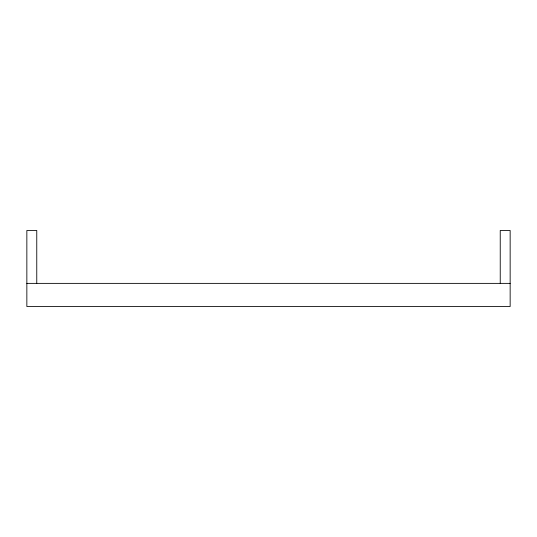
<?xml version="1.0" encoding="UTF-8"?>
<svg xmlns="http://www.w3.org/2000/svg" width="537" height="537" viewBox="0 0 537 537"><rect width="100%" height="100%" fill="white"/><g stroke="black" fill="none" stroke-linecap="round" stroke-linejoin="round"><path stroke-width="0.81" d="M26.85 283.375L510.15 283.375M500.236 283.375L500.236 230.487L510.15 230.487L510.15 306.513L26.85 306.513L26.85 230.487L36.764 230.487L36.764 283.375"/></g></svg>
